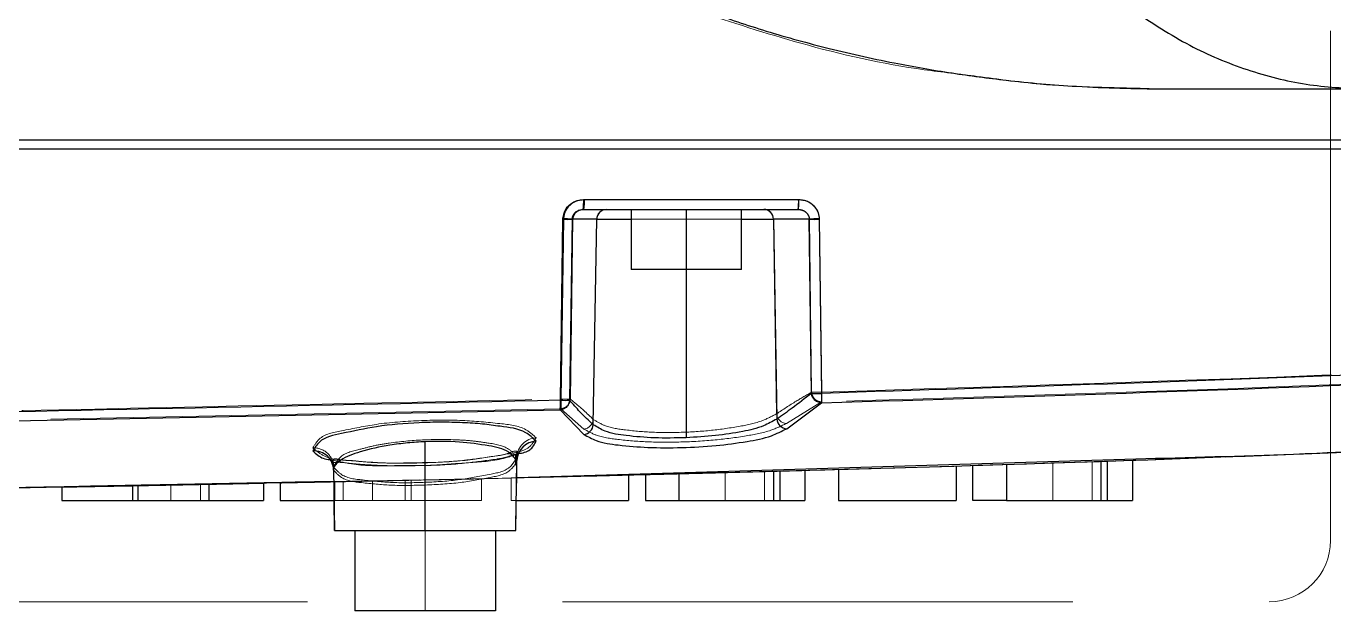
# Model space of a CAD drawing. Header units: millimetres. Extents: x 126 to 938, y 244 to 707.
# Drawn here: x 729.78 to 733.035, y 558.062 to 559.519 of the extents above; entities that cross this region are included whole.
import ezdxf

# ---------------------------------------------------------------- set-up
doc = ezdxf.new("R2010")
doc.units = ezdxf.units.MM
doc.linetypes.add('HIDDEN', pattern=[1.905, 1.27, -0.635])

msp = doc.modelspace()

# ---------------------------------------------------------------- linework, layer by layer
at = {"color": 7, "linetype": 'HIDDEN', "lineweight": 18}
for p, q in [((733.0268, 558.2375), (733.0268, 559.9964)), ((733.0268, 558.2375), (733.0268, 559.9964)), ((732.5956, 559.3623), (733.1133, 559.3623)), ((733.8326, 559.3623), (732.5956, 559.3623)), ((733.1133, 559.3623), (732.6109, 559.3623)), ((727.0321, 559.235), (735.1574, 559.235)), ((727.0318, 559.2123), (735.157, 559.2123)), ((727.0632, 559.2123), (735.1444, 559.2123)), ((735.1592, 559.2123), (727.0636, 559.2123)), ((731.7036, 559.0868), (731.1697, 559.0868)), ((731.1664, 559.0623), (731.2247, 559.0623)), ((731.2245, 559.0623), (731.1683, 559.0623)), ((731.7022, 559.0623), (731.1683, 559.0623)), ((731.4233, 559.0623), (731.2245, 559.0623)), ((731.2247, 559.0623), (731.6165, 559.0623)), ((731.2858, 559.0623), (731.4233, 559.0623)), ((731.2858, 559.0623), (731.4233, 559.0623)), ((731.2858, 559.0623), (731.2858, 558.9123)), ((731.4233, 559.0623), (731.4233, 558.9123)), ((731.5608, 559.0623), (731.4233, 559.0623)), ((731.6161, 559.0623), (731.4233, 559.0623)), ((731.4233, 559.0623), (731.4233, 559.0377)), ((731.4233, 559.0623), (731.4233, 558.9123)), ((731.4233, 559.0623), (731.4233, 558.9123)), ((731.5608, 559.0623), (731.4233, 559.0623)), ((731.5608, 558.9123), (731.5608, 559.0623)), ((731.7022, 559.0623), (731.6161, 559.0623)), ((731.6165, 559.0623), (731.7017, 559.0623)), ((731.1182, 559.0377), (731.1117, 558.59)), ((731.1348, 558.59), (731.1412, 559.0377)), ((731.1412, 559.0377), (731.2, 559.0377)), ((731.2, 559.0377), (731.1915, 558.5393)), ((731.4233, 559.0377), (731.2, 559.0377)), ((731.2858, 559.0377), (731.4233, 559.0377)), ((731.6399, 559.0377), (731.4233, 559.0377)), ((731.4233, 559.0377), (731.5608, 559.0377)), ((731.4233, 559.0377), (731.4233, 558.9123)), ((731.6479, 558.5531), (731.6399, 559.0377)), ((731.6399, 559.0377), (731.7298, 559.0377)), ((731.7298, 559.0377), (731.7352, 558.607)), ((731.755, 559.0377), (731.7549, 559.0402)), ((731.7603, 558.607), (731.755, 559.0377)), ((731.2858, 558.9123), (731.4233, 558.9123)), ((731.2858, 558.9123), (731.4233, 558.9123)), ((731.4233, 558.9123), (731.5608, 558.9123)), ((731.5608, 558.9123), (731.4233, 558.9123)), ((731.1112, 558.5658), (727.8637, 558.4994)), ((731.168, 558.5153), (731.1112, 558.5658)), ((731.7598, 558.5828), (731.6726, 558.529)), ((730.5448, 558.4379), (730.5431, 558.4338)), ((731.0018, 558.4424), (730.9934, 558.4319)), ((731.0016, 558.4452), (731.0018, 558.4424)), ((732.3355, 558.4304), (732.4332, 558.4337)), ((732.4332, 558.3373), (732.4332, 558.4337)), ((730.5449, 558.4305), (730.5433, 558.4261)), ((730.5453, 558.4314), (730.5449, 558.4305)), ((730.545, 558.4224), (730.5517, 558.4312)), ((730.5465, 558.3373), (730.545, 558.4224)), ((730.5453, 558.4201), (730.545, 558.4224)), ((731.2796, 558.3373), (731.2796, 558.4002)), ((731.2796, 558.3373), (731.2796, 558.4002)), ((731.2796, 558.4002), (731.2796, 558.3373)), ((731.3214, 558.4012), (731.3214, 558.3373)), ((731.3214, 558.4012), (731.3214, 558.3373)), ((731.3214, 558.4012), (731.3214, 558.3373)), ((731.405, 558.3373), (731.405, 558.4033)), ((731.5204, 558.4064), (731.6181, 558.409)), ((731.5204, 558.3373), (731.5204, 558.4064)), ((731.6181, 558.409), (731.6181, 558.3373)), ((731.8021, 558.3373), (731.8021, 558.4141)), ((731.8021, 558.4141), (731.8021, 558.3373)), ((731.8021, 558.4141), (731.8021, 558.3373)), ((732.0947, 558.4227), (732.0947, 558.3373)), ((732.0947, 558.4227), (732.0947, 558.3373)), ((732.0947, 558.3373), (732.0947, 558.4227)), ((732.1365, 558.424), (732.1365, 558.3373)), ((732.1365, 558.424), (732.1365, 558.3373)), ((732.1365, 558.424), (732.1365, 558.3373)), ((732.2201, 558.3373), (732.2201, 558.4267)), ((732.3355, 558.4304), (732.3355, 558.3373)), ((730.1405, 558.3752), (730.1405, 558.3373)), ((730.2137, 558.3767), (730.2137, 558.3373)), ((730.3704, 558.3798), (730.3704, 558.3373)), ((730.3704, 558.3798), (730.3704, 558.3373)), ((730.3704, 558.3373), (730.3704, 558.3798)), ((730.4122, 558.3373), (730.4122, 558.3807)), ((730.4122, 558.3807), (730.4122, 558.3373)), ((730.4122, 558.3807), (730.4122, 558.3373)), ((730.6796, 558.3871), (730.5457, 558.3844)), ((730.5481, 558.3835), (730.5481, 558.3373)), ((730.569, 558.3373), (730.569, 558.3839)), ((730.6421, 558.3855), (730.6421, 558.3373)), ((730.7237, 558.3873), (730.7237, 558.3373)), ((730.7383, 558.3876), (730.7383, 558.3373)), ((730.7733, 558.2623), (730.7733, 558.3756)), ((730.9138, 558.3915), (730.9138, 558.3373)), ((730.987, 558.3932), (730.987, 558.3373)), ((730.987, 558.3932), (730.987, 558.3373)), ((730.987, 558.3932), (730.987, 558.3373)), ((730.987, 558.3932), (730.987, 558.3373)), ((730.1405, 558.3373), (729.8688, 558.3373)), ((730.3704, 558.3373), (730.059, 558.3373)), ((730.059, 558.3373), (730.3704, 558.3373)), ((730.2137, 558.3373), (730.1405, 558.3373)), ((730.3704, 558.3373), (730.2137, 558.3373)), ((730.7237, 558.3373), (730.4122, 558.3373)), ((730.4122, 558.3373), (730.7383, 558.3373)), ((730.569, 558.3373), (730.4122, 558.3373)), ((730.5465, 558.3373), (730.5481, 558.3373)), ((730.5481, 558.3373), (730.7237, 558.3373)), ((730.6421, 558.3373), (730.569, 558.3373)), ((730.9138, 558.3373), (730.6421, 558.3373)), ((730.7383, 558.3373), (730.9138, 558.3373)), ((730.987, 558.3373), (731, 558.3373)), ((731.2796, 558.3373), (730.987, 558.3373)), ((730.987, 558.3373), (731.2796, 558.3373)), ((731.2796, 558.3373), (730.987, 558.3373)), ((731.6181, 558.3373), (731.3214, 558.3373)), ((731.3214, 558.3373), (731.6401, 558.3373)), ((731.405, 558.3373), (731.3214, 558.3373)), ((731.7185, 558.3373), (731.405, 558.3373)), ((731.6401, 558.3373), (731.5204, 558.3373)), ((731.5204, 558.3373), (731.6181, 558.3373)), ((732.0947, 558.3373), (731.8021, 558.3373)), ((731.8021, 558.3373), (732.0947, 558.3373)), ((732.0947, 558.3373), (731.8021, 558.3373)), ((732.4332, 558.3373), (732.1365, 558.3373)), ((732.1365, 558.3373), (732.4552, 558.3373)), ((732.2201, 558.3373), (732.1365, 558.3373)), ((732.5336, 558.3373), (732.2201, 558.3373)), ((732.4552, 558.3373), (732.3355, 558.3373)), ((732.3355, 558.3373), (732.4332, 558.3373)), ((730.7733, 558.2623), (730.5478, 558.2623)), ((730.5478, 558.2623), (730.9987, 558.2623)), ((730.9987, 558.2623), (730.5478, 558.2623)), ((730.5983, 558.2623), (730.9483, 558.2623)), ((730.9483, 558.2623), (730.5983, 558.2623)), ((730.5983, 558.2623), (730.5983, 558.0623)), ((730.6009, 558.2623), (730.7733, 558.2623)), ((730.9987, 558.2623), (730.7733, 558.2623)), ((730.7733, 558.2623), (730.7733, 558.0623)), ((730.7733, 558.2623), (730.7733, 558.0623)), ((730.9456, 558.2623), (730.7733, 558.2623)), ((730.9483, 558.0623), (730.9483, 558.2623)), ((725.4004, 558.0851), (732.8744, 558.0851)), ((725.4004, 558.0851), (732.8744, 558.0851)), ((730.5983, 558.0623), (730.9483, 558.0623)), ((730.6009, 558.0623), (730.7733, 558.0623)), ((730.9456, 558.0623), (730.7733, 558.0623))]:
    msp.add_line(p, q, dxfattribs=at)
at = {"color": 7, "linetype": 'Continuous', "lineweight": 25}
for p, q in [((732.6109, 559.3623), (733.8171, 559.3623)), ((735.1464, 559.235), (727.0318, 559.235)), ((735.146, 559.2123), (727.0315, 559.2123)), ((731.1676, 559.0868), (731.7029, 559.0868)), ((731.1664, 559.0623), (731.7017, 559.0623)), ((731.2858, 559.0623), (731.2858, 558.9123)), ((731.4233, 559.0623), (731.4233, 558.9123)), ((731.5608, 558.9123), (731.5608, 559.0623)), ((731.1097, 558.5869), (731.1161, 559.0377)), ((731.1161, 559.0377), (731.1162, 559.0402)), ((731.1393, 559.0377), (731.1329, 558.5869)), ((731.2003, 559.0377), (731.1393, 559.0377)), ((731.1916, 558.526), (731.2003, 559.0377)), ((731.2003, 559.0377), (731.2858, 559.0377)), ((731.5608, 559.0377), (731.6403, 559.0377)), ((731.7293, 559.0377), (731.6403, 559.0377)), ((731.6403, 559.0377), (731.6486, 558.54)), ((731.7347, 558.6041), (731.7293, 559.0377)), ((731.7543, 559.0377), (731.7598, 558.6041)), ((731.4233, 558.9123), (731.2858, 558.9123)), ((731.5608, 558.9123), (731.4233, 558.9123)), ((731.4233, 558.9123), (731.4233, 558.4936)), ((727.8636, 558.4972), (731.1094, 558.5631)), ((731.1094, 558.5631), (731.168, 558.502)), ((731.6733, 558.516), (731.7595, 558.5803)), ((730.7733, 558.2623), (730.7733, 558.4837)), ((730.9987, 558.2623), (731.0017, 558.434)), ((731.0017, 558.434), (731.0014, 558.4369)), ((732.5422, 558.4402), (731.4198, 558.4063)), ((732.4552, 558.4345), (732.4552, 558.3373)), ((732.4709, 558.435), (732.4709, 558.3373)), ((732.5336, 558.4372), (732.5336, 558.3373)), ((730.5452, 558.4148), (730.5478, 558.2623)), ((730.5452, 558.4148), (730.5454, 558.4126)), ((731.4198, 558.4063), (731.001, 558.3937)), ((731.2796, 558.4002), (731.2796, 558.3373)), ((731.3214, 558.4012), (731.3214, 558.3373)), ((731.405, 558.4033), (731.405, 558.3373)), ((731.6401, 558.4096), (731.6401, 558.3373)), ((731.6558, 558.41), (731.6558, 558.3373)), ((731.7185, 558.4117), (731.7185, 558.3373)), ((731.8021, 558.4141), (731.8021, 558.3373)), ((732.0947, 558.4227), (732.0947, 558.3373)), ((732.1365, 558.3373), (732.1365, 558.424)), ((732.2201, 558.4267), (732.2201, 558.3373)), ((729.8688, 558.37), (729.8688, 558.3373)), ((730.5457, 558.3844), (729.9398, 558.3725)), ((730.0444, 558.3733), (730.0444, 558.3373)), ((730.059, 558.3373), (730.059, 558.3736)), ((730.2346, 558.3771), (730.2346, 558.3373)), ((730.3704, 558.3798), (730.3704, 558.3373)), ((730.4122, 558.3807), (730.4122, 558.3373)), ((731.001, 558.3937), (731.001, 558.3937)), ((729.8688, 558.3373), (730.0444, 558.3373)), ((730.0444, 558.3373), (730.059, 558.3373)), ((730.059, 558.3373), (730.2346, 558.3373)), ((730.2346, 558.3373), (730.3704, 558.3373)), ((730.4122, 558.3373), (730.5465, 558.3373)), ((730.5478, 558.2623), (730.5465, 558.3373)), ((730.9987, 558.2623), (731, 558.3373)), ((731, 558.3373), (731.2796, 558.3373)), ((731.3214, 558.3373), (731.405, 558.3373)), ((731.405, 558.3373), (731.6401, 558.3373)), ((731.6401, 558.3373), (731.6558, 558.3373)), ((731.6558, 558.3373), (731.7185, 558.3373)), ((731.8021, 558.3373), (732.0947, 558.3373)), ((732.2201, 558.3373), (732.1365, 558.3373)), ((732.2201, 558.3373), (732.4552, 558.3373)), ((732.4552, 558.3373), (732.4709, 558.3373)), ((732.4709, 558.3373), (732.5336, 558.3373)), ((730.5478, 558.2623), (730.7733, 558.2623)), ((730.5983, 558.2623), (730.5983, 558.0623)), ((730.7733, 558.2623), (730.9987, 558.2623)), ((730.9483, 558.2623), (730.9483, 558.0623)), ((730.9483, 558.0623), (730.5983, 558.0623))]:
    msp.add_line(p, q, dxfattribs=at)
at = {"color": 7, "linetype": 'HIDDEN', "lineweight": 18, "flags": 128}
for points in [[(730.9986, 558.4333), (730.9983, 558.4465), (731.0004, 558.4556), (731.0014, 558.4599), (731.001, 558.46)], [(731, 558.3373), (731.001, 558.3937), (731.0018, 558.4424)], [(729.8688, 558.37), (729.9672, 558.3718), (730.0444, 558.3733)], [(730.2137, 558.3767), (730.1727, 558.3759), (730.1405, 558.3752)], [(730.2346, 558.3771), (730.3107, 558.3786), (730.3704, 558.3798)]]:
    msp.add_lwpolyline(points, dxfattribs=at)
at = {"color": 7, "linetype": 'Continuous', "lineweight": 25}
for centre, radius, start, end in [((731.0449, 559.0808), 0.1229, 351.3415, 2.8242), ((731.5796, 559.0808), 0.1234, 351.3791, 2.8143), ((731.225, 559.0375), 0.0247, 90.6536, 179.6391), ((731.6159, 559.0379), 0.0244, 359.5998, 88.5783), ((731.1277, 559.5815), 0.5439, 268.7787, 271.2213), ((731.1615, 559.6651), 0.6266, 265.8582, 267.9767), ((731.7418, 559.6883), 0.6507, 268.8976, 271.1024), ((731.7472, 559.2546), 0.6506, 268.8974, 271.1026), ((731.1213, 559.1311), 0.5444, 268.7795, 271.2205), ((731.6746, 558.5421), 0.0261, 184.572, 267.2071), ((731.1659, 558.5277), 0.0258, 274.8255, 356.338), ((731.0514, 558.435), 0.05, 92.0944, 177.7992), ((730.4963, 558.4118), 0.0491, 1.0008, 92.907)]:
    msp.add_arc(centre, radius, start, end, dxfattribs=at)
at = {"color": 7, "linetype": 'HIDDEN', "lineweight": 18}
for centre, radius, start, end in [((731.0598, 559.0808), 0.11, 350.316, 3.1565), ((731.5937, 559.0808), 0.11, 350.316, 3.1565), ((731.2247, 559.0375), 0.0247, 90.6027, 179.6202), ((731.6155, 559.0379), 0.0244, 359.5341, 88.5148), ((731.1297, 559.5748), 0.5373, 268.7699, 271.2301), ((731.7148, 559.5942), 0.5555, 271.5462, 274.1379), ((731.7424, 559.6942), 0.6566, 268.903, 271.097), ((731.7477, 559.2349), 0.628, 268.8528, 271.1472), ((731.1233, 559.1272), 0.5373, 268.7699, 271.2301), ((731.1659, 558.5409), 0.0257, 274.6641, 356.5412), ((731.6739, 558.555), 0.026, 184.3159, 267.2384), ((730.4963, 558.4193), 0.049, 0.9022, 93.0985), ((731.0516, 558.4433), 0.05, 92.1665, 177.8477), ((732.8744, 558.2375), 0.1524, 270.0023, 359.9977), ((732.8744, 558.2375), 0.1524, 270.0023, 359.9977)]:
    msp.add_arc(centre, radius, start, end, dxfattribs=at)
for points, knots in [([(732.5956, 559.3623), (732.5804, 559.3629), (732.4833, 559.3672), (732.333, 559.3666), (732.1559, 559.3939), (731.9552, 559.415), (731.7211, 559.4681), (731.5361, 559.5285), (731.4507, 559.5564)], [0, 0, 0, 0, 0.039333, 0.249963, 0.385202, 0.499512, 0.768867, 1, 1, 1, 1]), ([(733.1133, 559.3623), (733.064, 559.3646), (732.9644, 559.3693), (732.817, 559.4077), (732.672, 559.4678), (732.5836, 559.5265), (732.5384, 559.5564)], [0, 0, 0, 0, 0.239732, 0.484436, 0.73701, 1, 1, 1, 1]), ([(731.1697, 559.0868), (731.1624, 559.086), (731.1475, 559.0842), (731.1303, 559.0711), (731.1201, 559.0545), (731.1188, 559.0432), (731.1182, 559.0377)], [0, 0, 0, 0, 0.275443, 0.566815, 0.791487, 1, 1, 1, 1]), ([(731.7549, 559.0402), (731.7536, 559.0469), (731.7509, 559.061), (731.737, 559.0764), (731.7203, 559.0853), (731.7091, 559.0863), (731.7036, 559.0868)], [0, 0, 0, 0, 0.267872, 0.55612, 0.784355, 1, 1, 1, 1]), ([(731.1683, 559.0623), (731.1643, 559.0618), (731.1573, 559.061), (731.1499, 559.0561), (731.1457, 559.0514), (731.1432, 559.047), (731.1416, 559.0424), (731.1413, 559.0393), (731.1412, 559.0377)], [0, 0, 0, 0, 0.292885, 0.512454, 0.640759, 0.764459, 0.88396, 1, 1, 1, 1]), ([(731.7298, 559.0389), (731.7296, 559.0404), (731.7292, 559.0435), (731.7275, 559.0479), (731.7248, 559.052), (731.7204, 559.0565), (731.713, 559.0611), (731.7061, 559.0618), (731.7022, 559.0623)], [0, 0, 0, 0, 0.114061, 0.232236, 0.355146, 0.483631, 0.704296, 1, 1, 1, 1]), ([(731.7298, 559.0377), (731.7298, 559.0379), (731.7298, 559.0383), (731.7298, 559.0388), (731.7298, 559.0389)], [0, 0, 0, 0, 0.559526, 1, 1, 1, 1]), ([(734.9941, 558.7265), (734.4553, 558.6952), (733.3779, 558.6327), (732.2991, 558.5994), (731.7598, 558.5828)], [0, 0, 0, 0, 0.500057, 1, 1, 1, 1]), ([(731.7603, 558.607), (732.3642, 558.626), (733.4425, 558.6598), (734.5196, 558.7222), (734.9935, 558.7496)], [0, 0, 0, 0, 0.559993, 1, 1, 1, 1]), ([(727.0516, 558.3139), (727.8314, 558.3299), (729.3912, 558.362), (731.2789, 558.3964), (732.7141, 558.442), (733.4541, 558.4729), (733.9493, 558.4977), (734.1981, 558.511), (734.4438, 558.5251), (734.6897, 558.5401), (734.9389, 558.5563), (735.1999, 558.5744), (735.467, 558.5942), (735.7312, 558.6152), (735.9739, 558.6355), (736.1271, 558.6493), (736.199, 558.6558)], [0, 0, 0, 0, 0.255564, 0.511199, 0.618605, 0.726048, 0.753863, 0.781077, 0.807685, 0.834502, 0.861801, 0.889501, 0.920222, 0.949587, 0.976338, 1, 1, 1, 1]), ([(731.6479, 558.5531), (731.664, 558.5638), (731.6926, 558.5826), (731.7223, 558.5996), (731.7352, 558.607)], [0, 0, 0, 0, 0.565438, 1, 1, 1, 1]), ([(731.7352, 558.607), (731.7358, 558.6036), (731.7371, 558.5965), (731.7438, 558.5885), (731.7518, 558.5837), (731.7572, 558.5831), (731.7598, 558.5828)], [0, 0, 0, 0, 0.273538, 0.568778, 0.794705, 1, 1, 1, 1]), ([(731.7598, 558.5828), (731.76, 558.5839), (731.7604, 558.5872), (731.7604, 558.5929), (731.7605, 558.5999), (731.7604, 558.6046), (731.7603, 558.607)], [0, 0, 0, 0, 0.135446, 0.414862, 0.701504, 1, 1, 1, 1]), ([(727.8642, 558.5232), (728.4704, 558.535), (729.553, 558.5562), (730.6354, 558.5797), (731.1117, 558.59)], [0, 0, 0, 0, 0.560001, 1, 1, 1, 1]), ([(731.1112, 558.5658), (731.1145, 558.5665), (731.1213, 558.5677), (731.129, 558.5743), (731.1337, 558.5821), (731.1344, 558.5875), (731.1348, 558.59)], [0, 0, 0, 0, 0.269582, 0.561508, 0.789033, 1, 1, 1, 1]), ([(731.1117, 558.59), (731.1118, 558.587), (731.1119, 558.5812), (731.1118, 558.5739), (731.1117, 558.5688), (731.1113, 558.5666), (731.1112, 558.5658)], [0, 0, 0, 0, 0.378833, 0.719049, 0.905033, 1, 1, 1, 1]), ([(731.1348, 558.59), (731.1455, 558.581), (731.1649, 558.5647), (731.1833, 558.5472), (731.1915, 558.5393)], [0, 0, 0, 0, 0.55162, 1, 1, 1, 1]), ([(730.4936, 558.4682), (730.4984, 558.4761), (730.5137, 558.5013), (730.5763, 558.5125), (730.6565, 558.53), (730.7584, 558.5368), (730.8616, 558.5388), (730.9492, 558.5297), (731.0164, 558.5231), (731.0414, 558.5008), (731.0497, 558.4934)], [0, 0, 0, 0, 0.046261, 0.14767, 0.299749, 0.482467, 0.668682, 0.829984, 0.943534, 1, 1, 1, 1]), ([(731.1915, 558.5393), (731.2004, 558.5339), (731.2238, 558.5196), (731.2738, 558.5123), (731.3374, 558.5062), (731.4103, 558.5063), (731.4848, 558.5109), (731.5524, 558.5207), (731.6079, 558.5323), (731.6364, 558.5471), (731.6479, 558.5531)], [0, 0, 0, 0, 0.0665, 0.174271, 0.317183, 0.478561, 0.640128, 0.794978, 0.916833, 1, 1, 1, 1]), ([(731.6726, 558.529), (731.6598, 558.523), (731.628, 558.5081), (731.5675, 558.4968), (731.4929, 558.4868), (731.4104, 558.4822), (731.3292, 558.4821), (731.2588, 558.4882), (731.2041, 558.4954), (731.1779, 558.5098), (731.168, 558.5153)], [0, 0, 0, 0, 0.08217, 0.203906, 0.355296, 0.521326, 0.684322, 0.826787, 0.934564, 1, 1, 1, 1]), ([(727.5838, 558.3247), (728.1862, 558.337), (729.5687, 558.3654), (731.0488, 558.3921), (732.0237, 558.4205), (732.3162, 558.4297), (732.6087, 558.4398), (732.8116, 558.4471), (732.9319, 558.452), (733.0294, 558.4559), (733.2108, 558.463), (733.3771, 558.4705), (733.4687, 558.4746)], [0, 0, 0, 0, 0.307062, 0.704648, 0.754357, 0.804072, 0.853794, 0.903521, 0.907518, 0.915174, 0.95325, 1, 1, 1, 1]), ([(731.0497, 558.4934), (731.045, 558.4856), (731.0299, 558.4607), (730.967, 558.4519), (730.8871, 558.4365), (730.7853, 558.431), (730.6821, 558.4285), (730.5944, 558.4361), (730.5273, 558.44), (730.5019, 558.4613), (730.4936, 558.4682)], [0, 0, 0, 0, 0.045718, 0.146286, 0.298289, 0.481634, 0.668908, 0.83126, 0.944813, 1, 1, 1, 1]), ([(730.5517, 558.4312), (730.5546, 558.4357), (730.5672, 558.4547), (730.6045, 558.4627), (730.6448, 558.474), (730.6979, 558.4827), (730.7677, 558.4894), (730.838, 558.4895), (730.8925, 558.486), (730.9347, 558.4794), (730.9765, 558.4736), (730.9951, 558.4526), (731.0016, 558.4452)], [0, 0, 0, 0, 0.03376, 0.14235, 0.219693, 0.304431, 0.481118, 0.664755, 0.749691, 0.825839, 0.939244, 1, 1, 1, 1]), ([(730.5361, 558.439), (730.5507, 558.4361), (730.5666, 558.433), (730.6132, 558.4237), (730.6726, 558.4233), (730.7399, 558.4248), (730.7826, 558.4241), (730.8277, 558.4279), (730.8921, 558.4314), (730.9586, 558.4373), (730.9951, 558.4505), (731.004, 558.4535), (731.0055, 558.454)], [0, 0, 0, 0, 0.094664, 0.102713, 0.301151, 0.46789, 0.530218, 0.572019, 0.754591, 0.940562, 0.989974, 1, 1, 1, 1]), ([(730.5431, 558.4338), (730.5437, 558.4334), (730.5451, 558.4321), (730.547, 558.432), (730.5482, 558.4318)], [0, 0, 0, 0, 0.370324, 1, 1, 1, 1]), ([(730.7525, 558.4313), (730.7348, 558.4309), (730.69, 558.4298), (730.6347, 558.4315), (730.5861, 558.4376), (730.5651, 558.437), (730.5467, 558.4429), (730.5449, 558.4382), (730.5448, 558.4379)], [0, 0, 0, 0, 0.255053, 0.64224, 0.80756, 0.930214, 0.995057, 1, 1, 1, 1]), ([(730.7861, 558.4249), (730.7571, 558.4241), (730.7011, 558.4225), (730.6336, 558.4257), (730.5869, 558.4291), (730.5626, 558.4331), (730.5497, 558.4318), (730.5453, 558.4314)], [0, 0, 0, 0, 0.361461, 0.69641, 0.839158, 0.944748, 1, 1, 1, 1]), ([(731.001, 558.46), (731.0002, 558.4601), (730.9928, 558.461), (730.9768, 558.4519), (730.9359, 558.4464), (730.8726, 558.4364), (730.8062, 558.4319), (730.7647, 558.4314), (730.7525, 558.4313)], [0, 0, 0, 0, 0.009101, 0.089145, 0.204712, 0.504238, 0.854318, 1, 1, 1, 1]), ([(730.7733, 558.3756), (730.8025, 558.377), (730.8572, 558.3797), (730.9262, 558.3928), (730.9811, 558.4036), (730.9964, 558.4262), (731.0017, 558.434)], [0, 0, 0, 0, 0.359255, 0.671369, 0.886471, 1, 1, 1, 1]), ([(730.9985, 558.4248), (730.9982, 558.4294), (730.9978, 558.4372), (730.9987, 558.4448), (731.0027, 558.452), (730.9913, 558.4517), (730.9776, 558.4443), (730.935, 558.438), (730.8727, 558.4295), (730.8172, 558.4253), (730.787, 558.4249), (730.7861, 558.4249)], [0, 0, 0, 0, 0.053957, 0.092604, 0.110732, 0.121735, 0.203641, 0.32208, 0.629644, 0.989245, 1, 1, 1, 1]), ([(732.1365, 558.424), (732.1989, 558.426), (732.3104, 558.4295), (732.4218, 558.4333), (732.4709, 558.435)], [0, 0, 0, 0, 0.560011, 1, 1, 1, 1]), ([(732.4332, 558.4337), (732.3782, 558.4319), (732.2793, 558.4285), (732.1804, 558.4254), (732.1365, 558.424)], [0, 0, 0, 0, 0.556093, 1, 1, 1, 1]), ([(732.5336, 558.4372), (732.5262, 558.4369), (732.5091, 558.4363), (732.4786, 558.4352), (732.4215, 558.4333), (732.3605, 558.4313), (732.2866, 558.4288), (732.2465, 558.4275), (732.2201, 558.4267)], [0, 0, 0, 0, 0.071018, 0.162872, 0.292751, 0.616598, 0.747177, 1, 1, 1, 1]), ([(732.2201, 558.4267), (732.2391, 558.4273), (732.2691, 558.4282), (732.3245, 558.4301), (732.371, 558.4316), (732.4138, 558.433), (732.4368, 558.4338), (732.4496, 558.4343), (732.4552, 558.4345)], [0, 0, 0, 0, 0.2429763, 0.3825805, 0.7067383, 0.8365595, 0.9286088, 1, 1, 1, 1]), ([(732.4552, 558.4345), (732.4526, 558.4344), (732.4419, 558.434), (732.4193, 558.4332), (732.382, 558.432), (732.3528, 558.431), (732.3355, 558.4304)], [0, 0, 0, 0, 0.066297, 0.26807, 0.566401, 1, 1, 1, 1]), ([(732.4709, 558.435), (732.4867, 558.4355), (732.5076, 558.4362), (732.5285, 558.437), (732.5336, 558.4372)], [0, 0, 0, 0, 0.754818, 1, 1, 1, 1]), ([(730.9934, 558.4319), (730.9907, 558.4282), (730.978, 558.4105), (730.9279, 558.4018), (730.8613, 558.3875), (730.7782, 558.3821), (730.6954, 558.3803), (730.6254, 558.3875), (730.5706, 558.3932), (730.5518, 558.4132), (730.5453, 558.4201)], [0, 0, 0, 0, 0.028682, 0.137942, 0.297897, 0.479736, 0.667415, 0.827249, 0.940521, 1, 1, 1, 1]), ([(730.5454, 558.4126), (730.5516, 558.4059), (730.5698, 558.3863), (730.623, 558.3809), (730.6912, 558.3736), (730.7444, 558.3749), (730.7733, 558.3756)], [0, 0, 0, 0, 0.114076, 0.330676, 0.63624, 1, 1, 1, 1]), ([(730.987, 558.3932), (731.0422, 558.3945), (731.1397, 558.3967), (731.2373, 558.3991), (731.2796, 558.4002)], [0, 0, 0, 0, 0.566077, 1, 1, 1, 1]), ([(731.2796, 558.4002), (731.2256, 558.3989), (731.128, 558.3965), (731.0305, 558.3942), (730.987, 558.3932)], [0, 0, 0, 0, 0.553927, 1, 1, 1, 1]), ([(730.987, 558.3932), (731.0422, 558.3945), (731.1397, 558.3967), (731.2373, 558.3991), (731.2796, 558.4002)], [0, 0, 0, 0, 0.566077, 1, 1, 1, 1]), ([(731.2796, 558.4002), (731.2256, 558.3989), (731.128, 558.3965), (731.0305, 558.3942), (730.987, 558.3932)], [0, 0, 0, 0, 0.553927, 1, 1, 1, 1]), ([(731.3214, 558.4012), (731.3838, 558.4028), (731.4953, 558.4056), (731.6067, 558.4087), (731.6558, 558.41)], [0, 0, 0, 0, 0.559998, 1, 1, 1, 1]), ([(731.6181, 558.409), (731.5633, 558.4075), (731.4643, 558.4048), (731.3654, 558.4023), (731.3214, 558.4012)], [0, 0, 0, 0, 0.554723, 1, 1, 1, 1]), ([(731.3214, 558.4012), (731.337, 558.4016), (731.3649, 558.4023), (731.3927, 558.403), (731.405, 558.4033)], [0, 0, 0, 0, 0.559999, 1, 1, 1, 1]), ([(731.405, 558.4033), (731.3894, 558.4029), (731.3615, 558.4022), (731.3337, 558.4015), (731.3214, 558.4012)], [0, 0, 0, 0, 0.560002, 1, 1, 1, 1]), ([(731.7185, 558.4117), (731.7111, 558.4115), (731.694, 558.411), (731.6635, 558.4102), (731.6064, 558.4086), (731.545, 558.407), (731.4711, 558.405), (731.4311, 558.404), (731.405, 558.4033)], [0, 0, 0, 0, 0.071072, 0.162923, 0.292703, 0.616544, 0.750562, 1, 1, 1, 1]), ([(731.405, 558.4033), (731.435, 558.4041), (731.4904, 558.4056), (731.5559, 558.4073), (731.5987, 558.4084), (731.6217, 558.4091), (731.6345, 558.4094), (731.6401, 558.4096)], [0, 0, 0, 0, 0.382626, 0.706799, 0.836515, 0.928562, 1, 1, 1, 1]), ([(731.6401, 558.4096), (731.6375, 558.4095), (731.6268, 558.4092), (731.6041, 558.4086), (731.5669, 558.4076), (731.5377, 558.4068), (731.5204, 558.4064)], [0, 0, 0, 0, 0.066297, 0.268069, 0.566597, 1, 1, 1, 1]), ([(731.6558, 558.41), (731.6716, 558.4104), (731.6925, 558.411), (731.7134, 558.4116), (731.7185, 558.4117)], [0, 0, 0, 0, 0.75463, 1, 1, 1, 1]), ([(731.8021, 558.4141), (731.8571, 558.4157), (731.9547, 558.4185), (732.0522, 558.4214), (732.0947, 558.4227)], [0, 0, 0, 0, 0.564302, 1, 1, 1, 1]), ([(732.0947, 558.4227), (732.0405, 558.4211), (731.943, 558.4181), (731.8454, 558.4153), (731.8021, 558.4141)], [0, 0, 0, 0, 0.5557023, 1, 1, 1, 1]), ([(731.8021, 558.4141), (731.8571, 558.4157), (731.9547, 558.4185), (732.0522, 558.4214), (732.0947, 558.4227)], [0, 0, 0, 0, 0.564302, 1, 1, 1, 1]), ([(732.0947, 558.4227), (732.0405, 558.4211), (731.943, 558.4181), (731.8454, 558.4153), (731.8021, 558.4141)], [0, 0, 0, 0, 0.5557023, 1, 1, 1, 1]), ([(732.2201, 558.4267), (732.2045, 558.4262), (732.1766, 558.4253), (732.1488, 558.4244), (732.1365, 558.424)], [0, 0, 0, 0, 0.560036, 1, 1, 1, 1]), ([(732.1365, 558.424), (732.1521, 558.4245), (732.18, 558.4254), (732.2078, 558.4263), (732.2201, 558.4267)], [0, 0, 0, 0, 0.5599577, 1, 1, 1, 1]), ([(730.1405, 558.3752), (730.0898, 558.3742), (729.9993, 558.3725), (729.9087, 558.3707), (729.8688, 558.37)], [0, 0, 0, 0, 0.56, 1, 1, 1, 1]), ([(730.0444, 558.3733), (730.1053, 558.3745), (730.2139, 558.3766), (730.3226, 558.3788), (730.3704, 558.3798)], [0, 0, 0, 0, 0.5600056, 1, 1, 1, 1]), ([(730.3704, 558.3798), (730.3123, 558.3786), (730.2085, 558.3765), (730.1047, 558.3745), (730.059, 558.3736)], [0, 0, 0, 0, 0.560007, 1, 1, 1, 1]), ([(730.059, 558.3736), (730.0918, 558.3743), (730.1503, 558.3754), (730.2088, 558.3766), (730.2346, 558.3771)], [0, 0, 0, 0, 0.559991, 1, 1, 1, 1]), ([(730.3704, 558.3798), (730.3412, 558.3792), (730.2889, 558.3782), (730.2367, 558.3771), (730.2137, 558.3767)], [0, 0, 0, 0, 0.559985, 1, 1, 1, 1]), ([(730.4122, 558.3807), (730.4731, 558.3819), (730.5818, 558.3842), (730.6905, 558.3865), (730.7383, 558.3876)], [0, 0, 0, 0, 0.5599965, 1, 1, 1, 1]), ([(730.7237, 558.3873), (730.6655, 558.386), (730.5617, 558.3838), (730.4579, 558.3816), (730.4122, 558.3807)], [0, 0, 0, 0, 0.5600079, 1, 1, 1, 1]), ([(730.569, 558.3839), (730.5397, 558.3833), (730.4875, 558.3822), (730.4352, 558.3811), (730.4122, 558.3807)], [0, 0, 0, 0, 0.560006, 1, 1, 1, 1]), ([(730.4122, 558.3807), (730.4376, 558.3812), (730.4829, 558.3821), (730.5282, 558.3831), (730.5481, 558.3835)], [0, 0, 0, 0, 0.5600004, 1, 1, 1, 1]), ([(731.001, 558.3937), (730.9919, 558.3934), (730.8401, 558.3888), (730.6884, 558.3865), (730.5457, 558.3844)], [0, 0, 0, 0, 0.06009, 1, 1, 1, 1]), ([(730.5481, 558.3835), (730.5809, 558.3842), (730.6394, 558.3854), (730.6979, 558.3867), (730.7237, 558.3873)], [0, 0, 0, 0, 0.560005, 1, 1, 1, 1]), ([(730.6421, 558.3855), (730.6285, 558.3852), (730.6041, 558.3847), (730.5797, 558.3842), (730.569, 558.3839)], [0, 0, 0, 0, 0.559975, 1, 1, 1, 1]), ([(730.9138, 558.3915), (730.8637, 558.3904), (730.7732, 558.3883), (730.6826, 558.3864), (730.6421, 558.3855)], [0, 0, 0, 0, 0.553114, 1, 1, 1, 1]), ([(731.001, 558.3937), (730.9919, 558.3934), (730.8848, 558.3902), (730.7777, 558.3885), (730.6796, 558.3871)], [0, 0, 0, 0, 0.085122, 1, 1, 1, 1]), ([(730.7383, 558.3876), (730.7711, 558.3883), (730.8296, 558.3896), (730.8881, 558.3909), (730.9138, 558.3915)], [0, 0, 0, 0, 0.5599896, 1, 1, 1, 1])]:
    msp.add_open_spline(points, degree=3, knots=knots, dxfattribs=at)
at = {"color": 7, "linetype": 'Continuous', "lineweight": 25}
for points, knots in [([(731.4728, 559.5564), (731.5193, 559.5403), (731.6168, 559.5067), (731.7729, 559.4635), (731.9306, 559.428), (732.0812, 559.4017), (732.2326, 559.3817), (732.4081, 559.3658), (732.5388, 559.3635), (732.6109, 559.3623)], [0, 0, 0, 0, 0.127144, 0.266683, 0.418637, 0.54483, 0.661908, 0.813634, 1, 1, 1, 1]), ([(732.5384, 559.5564), (732.5836, 559.5265), (732.672, 559.4678), (732.817, 559.4077), (732.9644, 559.3693), (733.064, 559.3646), (733.1133, 559.3623)], [0, 0, 0, 0, 0.26299, 0.515564, 0.760268, 1, 1, 1, 1]), ([(731.1162, 559.0402), (731.1175, 559.0469), (731.1202, 559.061), (731.1342, 559.0764), (731.1508, 559.0853), (731.1621, 559.0863), (731.1676, 559.0868)], [0, 0, 0, 0, 0.267787, 0.556111, 0.784372, 1, 1, 1, 1]), ([(731.7029, 559.0868), (731.7102, 559.086), (731.7251, 559.0842), (731.7423, 559.0711), (731.7524, 559.0545), (731.7537, 559.0432), (731.7543, 559.0377)], [0, 0, 0, 0, 0.275556, 0.566862, 0.791471, 1, 1, 1, 1]), ([(731.1394, 559.0389), (731.1395, 559.0404), (731.1399, 559.0435), (731.1417, 559.0479), (731.1443, 559.052), (731.1485, 559.0565), (731.1558, 559.0611), (731.1625, 559.0618), (731.1664, 559.0623)], [0, 0, 0, 0, 0.115508, 0.234912, 0.358728, 0.487578, 0.707268, 1, 1, 1, 1]), ([(731.7017, 559.0623), (731.7057, 559.0618), (731.7128, 559.061), (731.7204, 559.0561), (731.7248, 559.0514), (731.7274, 559.047), (731.729, 559.0424), (731.7292, 559.0393), (731.7293, 559.0377)], [0, 0, 0, 0, 0.29596, 0.516492, 0.644475, 0.767224, 0.885422, 1, 1, 1, 1]), ([(731.1393, 559.0377), (731.1393, 559.0379), (731.1393, 559.0383), (731.1393, 559.0388), (731.1394, 559.0389)], [0, 0, 0, 0, 0.559526, 1, 1, 1, 1]), ([(731.7595, 558.5803), (732.2991, 558.5973), (733.3785, 558.6311), (734.4565, 558.6942), (734.9956, 558.7257)], [0, 0, 0, 0, 0.499942, 1, 1, 1, 1]), ([(734.9949, 558.7485), (734.6931, 558.7305), (734.0897, 558.6945), (733.0113, 558.644), (732.2345, 558.6193), (731.7598, 558.6041)], [0, 0, 0, 0, 0.280011, 0.560011, 1, 1, 1, 1]), ([(736.6488, 558.6991), (736.6435, 558.6986), (736.6255, 558.6967), (736.5882, 558.693), (736.5303, 558.6873), (736.4531, 558.6797), (736.3575, 558.6705), (736.2448, 558.66), (736.1164, 558.6483), (735.9739, 558.6358), (735.8193, 558.6226), (735.6545, 558.6091), (735.4818, 558.5956), (735.3032, 558.5821), (735.121, 558.569), (734.9374, 558.5564), (734.74, 558.5434), (734.5313, 558.5304), (734.3083, 558.5173), (734.0833, 558.5048), (733.8546, 558.4929), (733.6245, 558.4816), (733.3947, 558.471), (733.1649, 558.4613), (732.8808, 558.4493), (732.6732, 558.4437), (732.5422, 558.4402)], [0, 0, 0, 0, 0.003884, 0.013199, 0.027357, 0.04624, 0.069796, 0.097343, 0.128737, 0.163812, 0.201564, 0.241844, 0.284322, 0.32788, 0.372394, 0.417494, 0.461983, 0.51665, 0.569897, 0.624812, 0.680924, 0.736826, 0.792715, 0.848603, 0.904489, 1, 1, 1, 1]), ([(731.7347, 558.6041), (731.7188, 558.5916), (731.6906, 558.5695), (731.6613, 558.5489), (731.6486, 558.54)], [0, 0, 0, 0, 0.565505, 1, 1, 1, 1]), ([(731.7595, 558.5803), (731.7562, 558.5809), (731.7492, 558.582), (731.7413, 558.5884), (731.7362, 558.5961), (731.7352, 558.6016), (731.7347, 558.6041)], [0, 0, 0, 0, 0.2665, 0.560315, 0.789746, 1, 1, 1, 1]), ([(731.7598, 558.6041), (731.7598, 558.6012), (731.76, 558.5957), (731.7599, 558.5886), (731.7598, 558.5836), (731.7596, 558.5812), (731.7595, 558.5803)], [0, 0, 0, 0, 0.3658137, 0.6985206, 0.8898934, 1, 1, 1, 1]), ([(731.1097, 558.5869), (730.5038, 558.5739), (729.422, 558.5508), (728.34, 558.5297), (727.864, 558.5204)], [0, 0, 0, 0, 0.5600011, 1, 1, 1, 1]), ([(731.1094, 558.5631), (731.1095, 558.5644), (731.1098, 558.5678), (731.1098, 558.5735), (731.1098, 558.5802), (731.1097, 558.5846), (731.1097, 558.5869)], [0, 0, 0, 0, 0.1569559, 0.4375058, 0.7139622, 1, 1, 1, 1]), ([(731.1329, 558.5869), (731.1323, 558.5836), (731.131, 558.5769), (731.1247, 558.5693), (731.1171, 558.5645), (731.1119, 558.5636), (731.1094, 558.5631)], [0, 0, 0, 0, 0.268869, 0.560974, 0.788918, 1, 1, 1, 1]), ([(731.1916, 558.526), (731.1804, 558.5365), (731.1598, 558.5559), (731.1413, 558.5772), (731.1329, 558.5869)], [0, 0, 0, 0, 0.5447, 1, 1, 1, 1]), ([(731.0496, 558.485), (731.0414, 558.4927), (731.0167, 558.5156), (730.9664, 558.5208), (730.9142, 558.5284), (730.865, 558.5314), (730.8124, 558.5326), (730.7409, 558.5307), (730.6569, 558.524), (730.5767, 558.5059), (730.5141, 558.494), (730.4987, 558.4688), (730.4938, 558.4608)], [0, 0, 0, 0, 0.057026, 0.170499, 0.246059, 0.331507, 0.423085, 0.517362, 0.699755, 0.851731, 0.953403, 1, 1, 1, 1]), ([(731.6486, 558.54), (731.6378, 558.534), (731.6112, 558.5191), (731.5588, 558.5077), (731.4947, 558.4977), (731.4476, 558.495), (731.4233, 558.4936)], [0, 0, 0, 0, 0.159155, 0.391076, 0.685689, 1, 1, 1, 1]), ([(731.168, 558.502), (731.1782, 558.4964), (731.2047, 558.4815), (731.2601, 558.4743), (731.331, 558.4682), (731.4124, 558.4684), (731.4949, 558.4729), (731.5693, 558.4828), (731.6295, 558.4942), (731.6608, 558.5097), (731.6733, 558.516)], [0, 0, 0, 0, 0.066879, 0.175587, 0.318661, 0.48179, 0.647446, 0.798016, 0.918715, 1, 1, 1, 1]), ([(731.4233, 558.4936), (731.3967, 558.493), (731.3466, 558.4918), (731.2793, 558.4978), (731.2262, 558.505), (731.2011, 558.5202), (731.1916, 558.526)], [0, 0, 0, 0, 0.3352588, 0.6323441, 0.8592425, 1, 1, 1, 1]), ([(730.7733, 558.4837), (730.7586, 558.4828), (730.7292, 558.481), (730.6748, 558.4738), (730.6178, 558.4617), (730.5707, 558.4447), (730.5486, 558.4273), (730.5453, 558.4181), (730.5452, 558.4156), (730.5452, 558.4148)], [0, 0, 0, 0, 0.178157, 0.358892, 0.666837, 0.882849, 0.970581, 0.989921, 1, 1, 1, 1]), ([(731.0014, 558.4369), (730.9952, 558.4444), (730.9775, 558.4655), (730.9236, 558.4748), (730.8552, 558.4853), (730.8019, 558.4842), (730.7733, 558.4837)], [0, 0, 0, 0, 0.119612, 0.336937, 0.643904, 1, 1, 1, 1]), ([(733.2696, 558.4665), (733.1581, 558.4616), (732.4022, 558.428), (731.6458, 558.4095), (731.001, 558.3937)], [0, 0, 0, 0, 0.147521, 1, 1, 1, 1]), ([(731.0055, 558.454), (731.0159, 558.4559), (731.0356, 558.4594), (731.0451, 558.4768), (731.0496, 558.485)], [0, 0, 0, 0, 0.530305, 1, 1, 1, 1]), ([(730.4938, 558.4608), (730.5017, 558.4533), (730.514, 558.4417), (730.5303, 558.4397), (730.5361, 558.439)], [0, 0, 0, 0, 0.651619, 1, 1, 1, 1]), ([(730.5433, 558.4261), (730.5438, 558.4257), (730.5453, 558.4246), (730.5472, 558.4245), (730.5483, 558.4244)], [0, 0, 0, 0, 0.360776, 1, 1, 1, 1]), ([(730.5457, 558.3844), (730.0345, 558.3744), (728.8698, 558.3517), (727.7051, 558.3275), (727.0516, 558.3139)], [0, 0, 0, 0, 0.438881, 1, 1, 1, 1]), ([(729.9398, 558.3725), (729.6306, 558.3664), (728.6679, 558.3476), (727.7052, 558.3275), (727.0517, 558.3139)], [0, 0, 0, 0, 0.321165, 1, 1, 1, 1])]:
    msp.add_open_spline(points, degree=3, knots=knots, dxfattribs=at)

doc.saveas('drawing.dxf')
